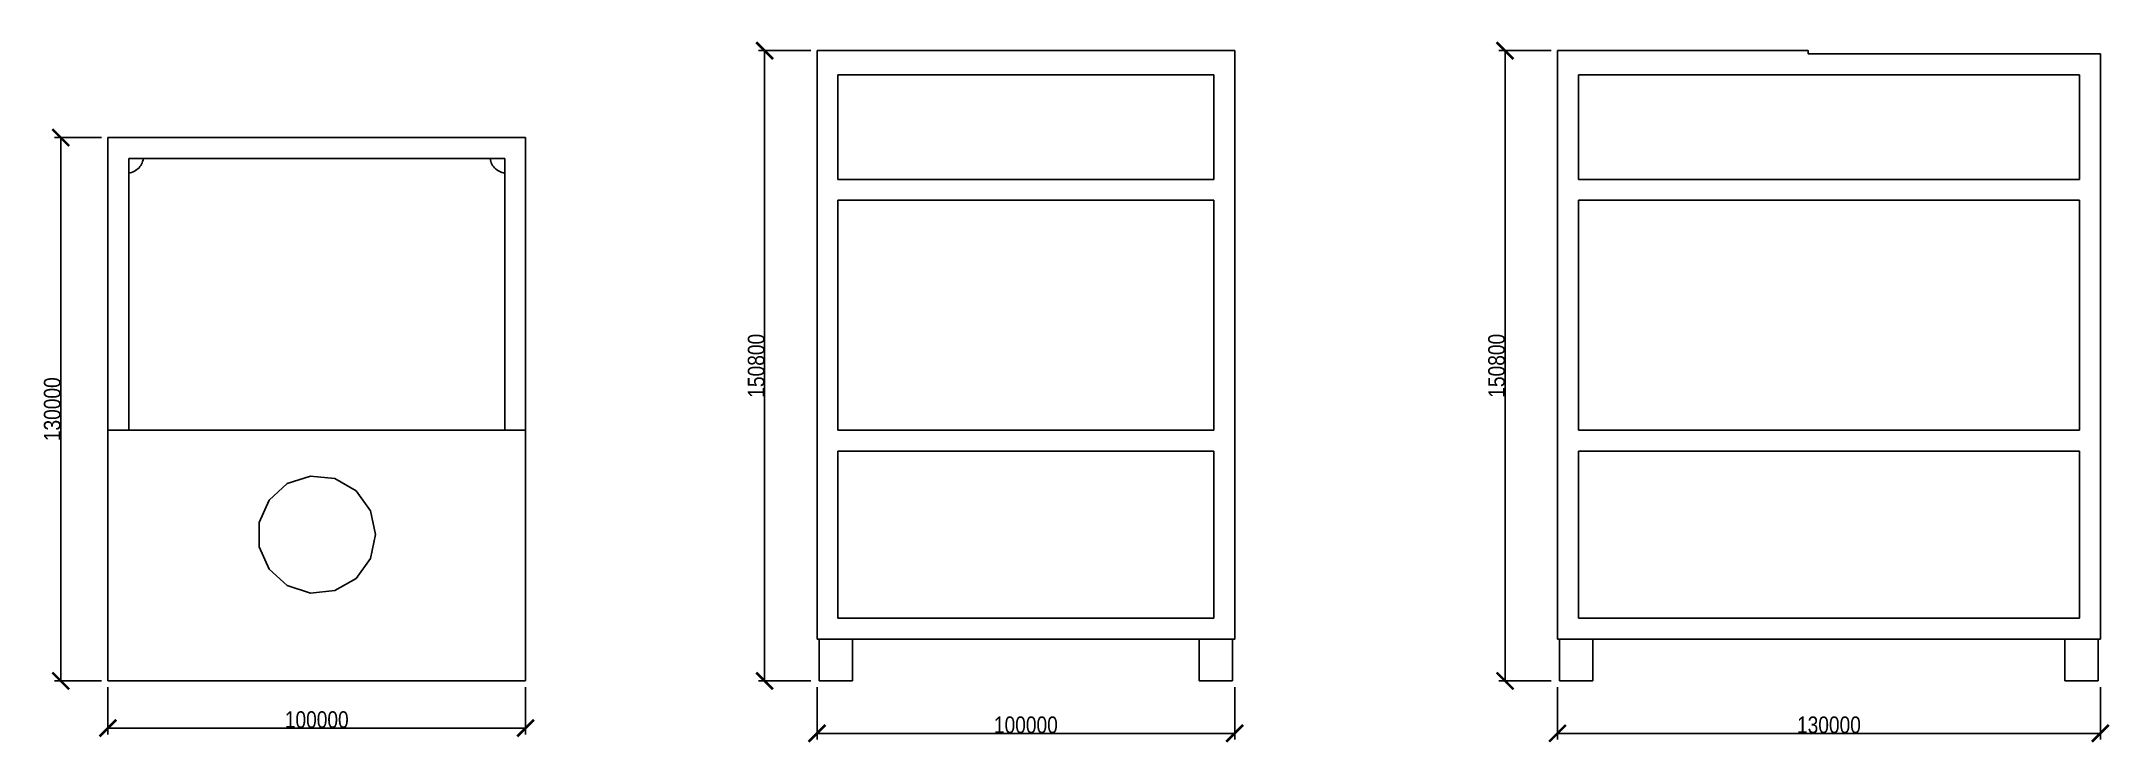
# Model space of a CAD drawing. Header units: millimetres. Extents: x -159 to 4793, y -148 to 1530.
import ezdxf

# ---------------------------------------------------------------- set-up
doc = ezdxf.new("R2010")
doc.units = ezdxf.units.MM
doc.layers.add('DIM', color=5, linetype='Continuous')
doc.layers.add('OUTLINE', color=7, linetype='Continuous')
doc.styles.add('OpenSansCondensed-Light', font='OpenSansCondensed-Light.ttf')
doc.dimstyles.new('EZDXF', dxfattribs={"dimtxt": 0.25, "dimasz": 0.175, "dimexe": 0.375, "dimexo": 0.125, "dimgap": 0.1, "dimtad": 1, "dimlfac": 100, "dimzin": 12, "dimdsep": 46, "dimtxsty": 'OpenSansCondensed-Light', "dimblk": 'ARCHTICK', "dimcen": 2.5, "dimazin": 3, "dimtfac": 0.5, "dimtmove": 2, "dimatfit": 3})

# ---------------------------------------------------------------- blocks, each defined once
blk = doc.blocks.new('_ARCHTICK')
at = {"color": 0, "linetype": 'BYBLOCK', "const_width": 0.15}
blk.add_lwpolyline([(-0.5, -0.5), (0.5, 0.5)], dxfattribs=at)

msp = doc.modelspace()

# ---------------------------------------------------------------- linework, layer by layer
at = {"layer": 'OUTLINE'}
for points in [[(1698, 100), (1698, 1508)], [(1698, 1508), (2698, 1508)], [(2698, 100), (2698, 1508)], [(3470.88, 100), (3470.88, 1508)], [(3470.88, 1508), (4070.88, 1508)], [(4070.88, 1500), (4070.88, 1508)], [(4070.88, 1500), (4770.88, 1500)], [(4770.88, 100), (4770.88, 1500)], [(1748, 1450), (2648, 1450)], [(1748, 1200), (1748, 1450)], [(2648, 1200), (2648, 1450)], [(3520.88, 1200), (3520.88, 1450)], [(3520.88, 1450), (4720.88, 1450)], [(4720.88, 1200), (4720.88, 1450)], [(0, 600), (0, 1300)], [(1000, 1300), (0, 1300)], [(1000, 600), (1000, 1300)], [(50, 1250), (950, 1250)], [(50, 600), (50, 1250)], [(50, 1215.314), (53.469, 1215.907), (56.872, 1216.802), (60.184, 1217.994), (63.378, 1219.472), (66.429, 1221.224), (69.315, 1223.239), (72.013, 1225.499), (74.501, 1227.987), (76.761, 1230.685), (78.776, 1233.571), (80.528, 1236.622), (82.006, 1239.816), (83.198, 1243.128), (84.093, 1246.531), (84.686, 1250)], [(915.314, 1250), (915.907, 1246.531), (916.802, 1243.128), (917.994, 1239.816), (919.472, 1236.622), (921.224, 1233.571), (923.239, 1230.685), (925.499, 1227.987), (927.987, 1225.499), (930.685, 1223.239), (933.571, 1221.224), (936.622, 1219.472), (939.816, 1217.994), (943.128, 1216.802), (946.531, 1215.907), (950, 1215.314)], [(950, 600), (950, 1250)], [(1748, 1200), (2648, 1200)], [(3520.88, 1200), (4720.88, 1200)], [(1748, 1150), (2648, 1150)], [(1748, 600), (1748, 1150)], [(2648, 600), (2648, 1150)], [(3520.88, 600), (3520.88, 1150)], [(3520.88, 1150), (4720.88, 1150)], [(4720.88, 600), (4720.88, 1150)], [(0, 0), (0, 600)], [(0, 600), (1000, 600)], [(1000, 0), (1000, 600)], [(1748, 600), (2648, 600)], [(3520.88, 600), (4720.88, 600)], [(1748, 550), (2648, 550)], [(1748, 150), (1748, 550)], [(2648, 150), (2648, 550)], [(3520.88, 150), (3520.88, 550)], [(3520.88, 550), (4720.88, 550)], [(4720.88, 150), (4720.88, 550)], [(640.93, 350), (628.746, 292.679), (594.3, 245.269), (543.55, 215.968), (485.269, 209.842), (429.535, 227.951), (385.986, 267.164), (362.15, 320.699), (362.15, 379.301), (385.986, 432.836), (429.535, 472.049), (485.269, 490.158), (543.55, 484.032), (594.3, 454.731), (628.746, 407.321), (640.93, 350)], [(1748, 150), (2648, 150)], [(3520.88, 150), (4720.88, 150)], [(1698, 100), (2698, 100)], [(1703, 100), (1703, 0)], [(1783, 0), (1783, 100)], [(2613, 100), (2613, 0)], [(2693, 0), (2693, 100)], [(4770.88, 100), (3470.88, 100)], [(3475.88, 100), (3475.88, 0)], [(3555.88, 100), (3555.88, 0)], [(4685.88, 100), (4685.88, 0)], [(4765.88, 100), (4765.88, 0)], [(0, 0), (1000, 0)], [(1703, 0), (1708.333, 0), (1713.667, 0), (1719, 0), (1724.333, 0), (1729.667, 0), (1735, 0), (1740.333, 0), (1745.667, 0), (1751, 0), (1756.333, 0), (1761.667, 0), (1767, 0), (1772.333, 0), (1777.667, 0), (1783, 0)], [(2613, 0), (2618.333, 0), (2623.667, 0), (2629, 0), (2634.333, 0), (2639.667, 0), (2645, 0), (2650.333, 0), (2655.667, 0), (2661, 0), (2666.333, 0), (2671.667, 0), (2677, 0), (2682.333, 0), (2687.667, 0), (2693, 0)], [(3475.88, 0), (3478.547, 0), (3481.213, 0), (3483.88, 0), (3486.547, 0), (3489.213, 0), (3491.88, 0), (3494.547, 0), (3497.213, 0), (3499.88, 0), (3502.547, 0), (3505.213, 0), (3507.88, 0), (3510.547, 0), (3513.213, 0), (3515.88, 0)], [(3515.88, 0), (3518.547, 0), (3521.213, 0), (3523.88, 0), (3526.547, 0), (3529.213, 0), (3531.88, 0), (3534.547, 0), (3537.213, 0), (3539.88, 0), (3542.547, 0), (3545.213, 0), (3547.88, 0), (3550.547, 0), (3553.213, 0), (3555.88, 0)], [(4685.88, 0), (4688.547, 0), (4691.213, 0), (4693.88, 0), (4696.547, 0), (4699.213, 0), (4701.88, 0), (4704.547, 0), (4707.213, 0), (4709.88, 0), (4712.547, 0), (4715.213, 0), (4717.88, 0), (4720.547, 0), (4723.213, 0), (4725.88, 0)], [(4725.88, 0), (4728.547, 0), (4731.213, 0), (4733.88, 0), (4736.547, 0), (4739.213, 0), (4741.88, 0), (4744.547, 0), (4747.213, 0), (4749.88, 0), (4752.547, 0), (4755.213, 0), (4757.88, 0), (4760.547, 0), (4763.213, 0), (4765.88, 0)]]:
    msp.add_lwpolyline(points, dxfattribs=at)

# ---------------------------------------------------------------- dimensions: what is measured, and where the dimension line sits
at = {"layer": 'DIM'}
for base, p1, p2 in [((1572.52, 0), (1698, 0), (1698, 1508)), ((3345.4, 0), (3470.88, 0), (3470.88, 1508)), ((-113, 0), (0, 0), (0, 1300))]:
    msp.add_linear_dim(base=base, p1=p1, p2=p2, angle=90, dimstyle='EZDXF', override={"dimtxt": 40, "dimasz": 40, "dimexe": 15, "dimexo": 15, "dimdec": 0}, dxfattribs=at).render()
for base, p1, p2 in [((0, -113), (0, 0), (1000, 0)), ((1698, -125.48), (1698, 0), (2698, 0)), ((3470.88, -125.48), (3470.88, 0), (4770.88, 0))]:
    msp.add_linear_dim(base=base, p1=p1, p2=p2, dimstyle='EZDXF', override={"dimtxt": 40, "dimasz": 40, "dimexe": 15, "dimexo": 15, "dimdec": 0}, dxfattribs=at).render()

doc.saveas('drawing.dxf')
